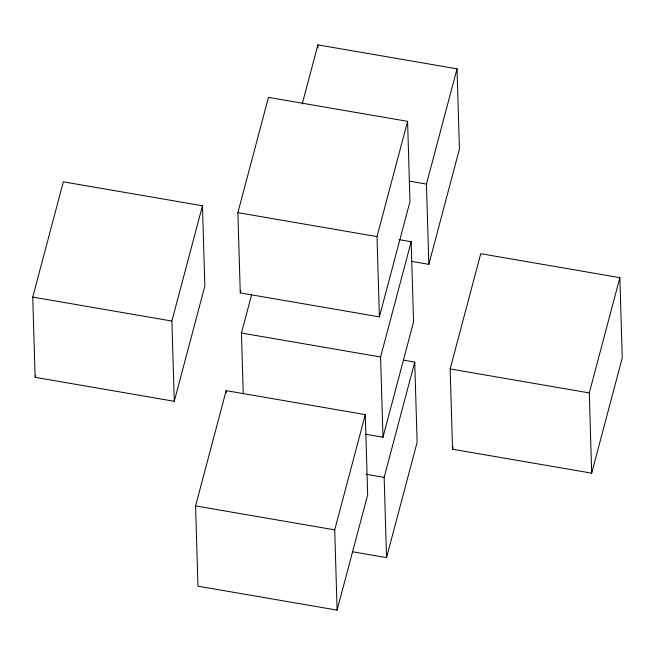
<?xml version="1.0" encoding="UTF-8"?>
<svg xmlns="http://www.w3.org/2000/svg" width="655" height="655" viewBox="0 0 655 655"><rect width="100%" height="100%" fill="white"/><g stroke="black" fill="none" stroke-linecap="round" stroke-linejoin="round"><path stroke-width="0.98" d="M32.75 297.083L63.33 181.828L202.46 205.785L204.843 286.038L174.263 401.302L35.133 377.337L32.75 297.083L171.888 321.048L174.263 401.302M35.133 377.337L35.657 375.372M171.888 321.048L202.46 205.785M237.88 212.646L268.46 97.382L407.59 121.347L409.973 201.593L379.392 316.856L240.262 292.9L237.88 212.646L377.018 236.602L379.392 316.856M240.262 292.9L240.786 290.926M195.583 505.914L226.163 390.65L365.293 414.615L367.676 494.861L337.096 610.124L197.966 586.168L195.583 505.914L334.721 529.87L337.096 610.124M243.259 393.974L241.449 333.027L251.643 294.603M302.217 103.981L317.904 44.876L457.034 68.832L459.417 149.086L428.837 264.35L411.7 261.394M377.018 236.602L407.59 121.347M334.721 529.87L365.293 414.615M365.826 434.281L382.97 437.237L380.588 356.983L411.168 241.72L399.067 239.64M428.837 264.35L426.454 184.096L457.034 68.832M382.97 437.237L413.551 321.973L411.168 241.72M352.259 551.715L386.54 557.618L384.157 477.364L414.738 362.1L403.652 360.193M386.54 557.618L417.12 442.354L414.738 362.1M450.157 368.962L480.737 253.698L619.867 277.663L622.25 357.917L591.67 473.172L452.54 449.215L450.157 368.962L589.287 392.918L591.67 473.172M452.54 449.215L453.055 447.242M589.287 392.918L619.867 277.663M409.318 181.14L426.454 184.096M241.449 333.027L380.588 356.983M366.014 474.236L384.157 477.364M317.904 44.876L317.994 47.921M226.163 390.65L226.221 392.689"/></g></svg>
